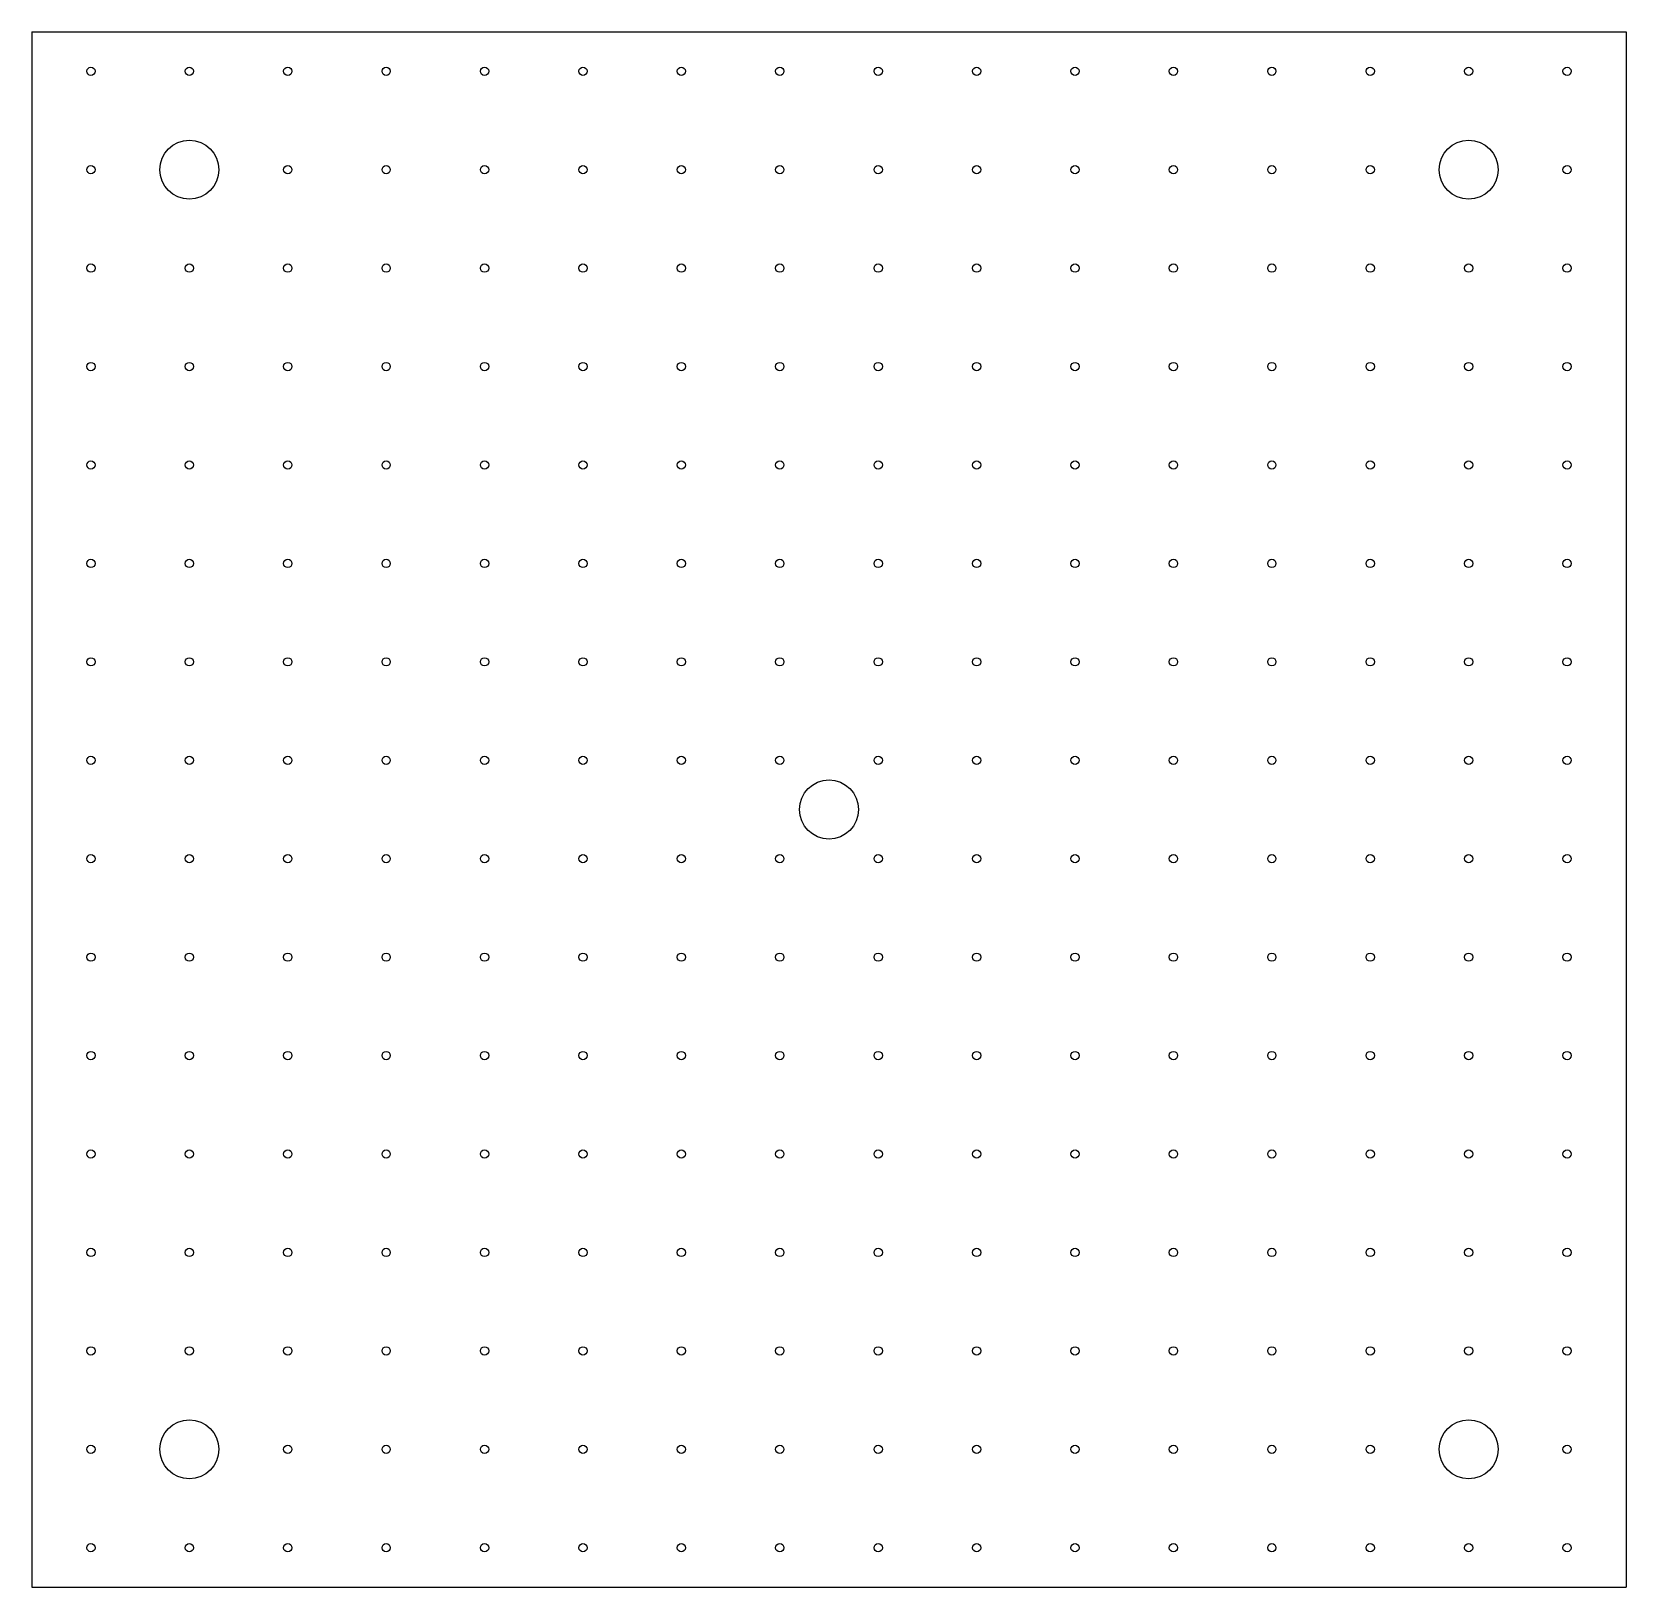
# Model space of a CAD drawing. Header units: millimetres. Extents: x 490 to 1300, y 110 to 900.
import ezdxf

# ---------------------------------------------------------------- set-up
doc = ezdxf.new("R2010")
doc.units = ezdxf.units.MM

msp = doc.modelspace()

# ---------------------------------------------------------------- linework, layer by layer
for p, q in [((490, 900), (490, 110)), ((490, 900), (1300, 900)), ((1300, 900), (1300, 110)), ((490, 110), (1300, 110))]:
    msp.add_line(p, q)
for centre, radius in [((520, 880), 2.1), ((570, 880), 2.1), ((620, 880), 2.1), ((670, 880), 2.1), ((720, 880), 2.1), ((770, 880), 2.1), ((820, 880), 2.1), ((870, 880), 2.1), ((920, 880), 2.1), ((970, 880), 2.1), ((1020, 880), 2.1), ((1070, 880), 2.1), ((1120, 880), 2.1), ((1170, 880), 2.1), ((1220, 880), 2.1), ((1270, 880), 2.1), ((570, 830), 15), ((1220, 830), 15), ((520, 830), 2.1), ((620, 830), 2.1), ((670, 830), 2.1), ((720, 830), 2.1), ((770, 830), 2.1), ((820, 830), 2.1), ((870, 830), 2.1), ((920, 830), 2.1), ((970, 830), 2.1), ((1020, 830), 2.1), ((1070, 830), 2.1), ((1120, 830), 2.1), ((1170, 830), 2.1), ((1270, 830), 2.1), ((520, 780), 2.1), ((570, 780), 2.1), ((620, 780), 2.1), ((670, 780), 2.1), ((720, 780), 2.1), ((770, 780), 2.1), ((820, 780), 2.1), ((870, 780), 2.1), ((920, 780), 2.1), ((970, 780), 2.1), ((1020, 780), 2.1), ((1070, 780), 2.1), ((1120, 780), 2.1), ((1170, 780), 2.1), ((1220, 780), 2.1), ((1270, 780), 2.1), ((520, 730), 2.1), ((570, 730), 2.1), ((620, 730), 2.1), ((670, 730), 2.1), ((720, 730), 2.1), ((770, 730), 2.1), ((820, 730), 2.1), ((870, 730), 2.1), ((920, 730), 2.1), ((970, 730), 2.1), ((1020, 730), 2.1), ((1070, 730), 2.1), ((1120, 730), 2.1), ((1170, 730), 2.1), ((1220, 730), 2.1), ((1270, 730), 2.1), ((520, 680), 2.1), ((570, 680), 2.1), ((620, 680), 2.1), ((670, 680), 2.1), ((720, 680), 2.1), ((770, 680), 2.1), ((820, 680), 2.1), ((870, 680), 2.1), ((920, 680), 2.1), ((970, 680), 2.1), ((1020, 680), 2.1), ((1070, 680), 2.1), ((1120, 680), 2.1), ((1170, 680), 2.1), ((1220, 680), 2.1), ((1270, 680), 2.1), ((520, 630), 2.1), ((570, 630), 2.1), ((620, 630), 2.1), ((670, 630), 2.1), ((720, 630), 2.1), ((770, 630), 2.1), ((820, 630), 2.1), ((870, 630), 2.1), ((920, 630), 2.1), ((970, 630), 2.1), ((1020, 630), 2.1), ((1070, 630), 2.1), ((1120, 630), 2.1), ((1170, 630), 2.1), ((1220, 630), 2.1), ((1270, 630), 2.1), ((520, 580), 2.1), ((570, 580), 2.1), ((620, 580), 2.1), ((670, 580), 2.1), ((720, 580), 2.1), ((770, 580), 2.1), ((820, 580), 2.1), ((870, 580), 2.1), ((920, 580), 2.1), ((970, 580), 2.1), ((1020, 580), 2.1), ((1070, 580), 2.1), ((1120, 580), 2.1), ((1170, 580), 2.1), ((1220, 580), 2.1), ((1270, 580), 2.1), ((520, 530), 2.1), ((570, 530), 2.1), ((620, 530), 2.1), ((670, 530), 2.1), ((720, 530), 2.1), ((770, 530), 2.1), ((820, 530), 2.1), ((870, 530), 2.1), ((920, 530), 2.1), ((970, 530), 2.1), ((1020, 530), 2.1), ((1070, 530), 2.1), ((1120, 530), 2.1), ((1170, 530), 2.1), ((1220, 530), 2.1), ((1270, 530), 2.1), ((895, 505), 15), ((520, 480), 2.1), ((570, 480), 2.1), ((620, 480), 2.1), ((670, 480), 2.1), ((720, 480), 2.1), ((770, 480), 2.1), ((820, 480), 2.1), ((870, 480), 2.1), ((920, 480), 2.1), ((970, 480), 2.1), ((1020, 480), 2.1), ((1070, 480), 2.1), ((1120, 480), 2.1), ((1170, 480), 2.1), ((1220, 480), 2.1), ((1270, 480), 2.1), ((520, 430), 2.1), ((570, 430), 2.1), ((620, 430), 2.1), ((670, 430), 2.1), ((720, 430), 2.1), ((770, 430), 2.1), ((820, 430), 2.1), ((870, 430), 2.1), ((920, 430), 2.1), ((970, 430), 2.1), ((1020, 430), 2.1), ((1070, 430), 2.1), ((1120, 430), 2.1), ((1170, 430), 2.1), ((1220, 430), 2.1), ((1270, 430), 2.1), ((520, 380), 2.1), ((570, 380), 2.1), ((620, 380), 2.1), ((670, 380), 2.1), ((720, 380), 2.1), ((770, 380), 2.1), ((820, 380), 2.1), ((870, 380), 2.1), ((920, 380), 2.1), ((970, 380), 2.1), ((1020, 380), 2.1), ((1070, 380), 2.1), ((1120, 380), 2.1), ((1170, 380), 2.1), ((1220, 380), 2.1), ((1270, 380), 2.1), ((570, 330), 2.1), ((620, 330), 2.1), ((720, 330), 2.1), ((770, 330), 2.1), ((820, 330), 2.1), ((870, 330), 2.1), ((920, 330), 2.1), ((970, 330), 2.1), ((1020, 330), 2.1), ((1070, 330), 2.1), ((1170, 330), 2.1), ((1220, 330), 2.1), ((520, 330), 2.1), ((670, 330), 2.1), ((1120, 330), 2.1), ((1270, 330), 2.1), ((520, 280), 2.1), ((570, 280), 2.1), ((620, 280), 2.1), ((670, 280), 2.1), ((720, 280), 2.1), ((770, 280), 2.1), ((820, 280), 2.1), ((870, 280), 2.1), ((920, 280), 2.1), ((970, 280), 2.1), ((1020, 280), 2.1), ((1070, 280), 2.1), ((1120, 280), 2.1), ((1170, 280), 2.1), ((1220, 280), 2.1), ((1270, 280), 2.1), ((520, 230), 2.1), ((570, 230), 2.1), ((620, 230), 2.1), ((670, 230), 2.1), ((720, 230), 2.1), ((770, 230), 2.1), ((820, 230), 2.1), ((870, 230), 2.1), ((920, 230), 2.1), ((970, 230), 2.1), ((1020, 230), 2.1), ((1070, 230), 2.1), ((1120, 230), 2.1), ((1170, 230), 2.1), ((1220, 230), 2.1), ((1270, 230), 2.1), ((570, 180), 15), ((1220, 180), 15), ((520, 180), 2.1), ((620, 180), 2.1), ((670, 180), 2.1), ((720, 180), 2.1), ((770, 180), 2.1), ((820, 180), 2.1), ((870, 180), 2.1), ((920, 180), 2.1), ((970, 180), 2.1), ((1020, 180), 2.1), ((1070, 180), 2.1), ((1120, 180), 2.1), ((1170, 180), 2.1), ((1270, 180), 2.1), ((520, 130), 2.1), ((570, 130), 2.1), ((620, 130), 2.1), ((670, 130), 2.1), ((720, 130), 2.1), ((770, 130), 2.1), ((820, 130), 2.1), ((870, 130), 2.1), ((920, 130), 2.1), ((970, 130), 2.1), ((1020, 130), 2.1), ((1070, 130), 2.1), ((1120, 130), 2.1), ((1170, 130), 2.1), ((1220, 130), 2.1), ((1270, 130), 2.1)]:
    msp.add_circle(centre, radius)

doc.saveas('drawing.dxf')
